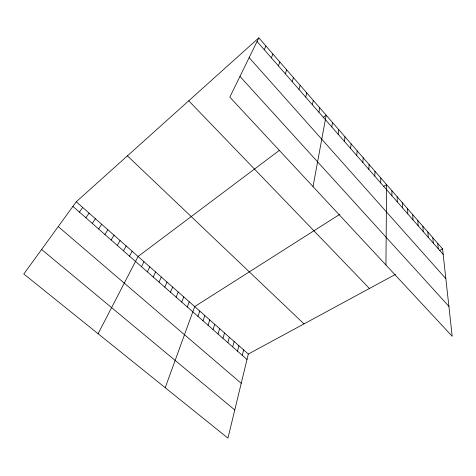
<?xml version="1.0" encoding="UTF-8"?>
<svg xmlns="http://www.w3.org/2000/svg" width="476" height="476" viewBox="0 0 476 476"><rect width="100%" height="100%" fill="white"/><g stroke="black" fill="none" stroke-linecap="round" stroke-linejoin="round"><path stroke-width="0.71" d="M385.941 265.019L386.56 184.575L383.567 186.479M380.693 182.927L380.806 177.965M374.808 176.191L374.987 171.283M368.858 169.385L369.114 164.535M362.843 162.5L363.176 157.711M356.768 155.551L357.173 150.821M350.622 148.518L351.104 143.853M344.416 141.414L344.975 136.808M338.133 134.232L338.781 129.692M331.784 126.967L332.516 122.499M313.024 186.61L326.179 115.222L323.222 117.447M318.878 112.205L319.777 107.868M312.321 104.696L313.303 100.43M395.485 274.384L248.323 354.037L227.95 438.14L23.8 273.986L76.261 201.782L258.831 37.86L442.561 248.9L452.2 336.27L229.825 97.14L258.831 37.86M242.266 355.322L243.635 349.884M305.681 97.104L306.758 92.915M237.488 351.127L238.91 345.707M232.675 346.891L234.15 341.494M227.825 342.631L229.349 337.246M298.976 89.428L300.142 85.311M222.941 338.329L224.517 332.968M218.02 333.997L219.644 328.66M292.187 81.664L293.448 77.624M213.058 329.636L214.735 324.317M208.054 325.239L209.791 319.937M203.014 320.8L204.805 315.528M285.32 73.81L286.683 69.853M197.933 316.338L199.777 311.078M165.22 387.702L194.714 306.598L339.882 214.265M187.3 306.984L189.264 301.778M278.377 65.867L279.84 61.987M181.743 302.093L183.772 296.911M176.138 297.161L178.226 292.008M271.356 57.828L272.915 54.038M170.485 292.193L172.639 287.064M164.779 287.177L166.999 282.078M264.251 49.7L265.911 45.993M159.026 282.113L161.31 277.044M153.224 277.014L155.581 271.969M147.37 271.861L149.791 266.852M141.467 266.667L143.96 261.687M98.086 333.724L138.076 256.481L279.466 150.303M129.502 256.147L132.138 251.227M123.439 250.81L126.146 245.925M117.322 245.432L120.101 240.576M111.146 240.005L114.008 235.186M104.922 234.525L107.856 229.741M98.639 228.998L101.65 224.25M92.296 223.422L95.39 218.71M85.894 217.794L89.071 213.117M79.438 212.112L82.693 207.476M439.312 250.662L442.561 248.9M41.614 249.472L234.775 409.967M58.239 226.594L241.231 383.317M72.917 206.382L247.002 359.493M76.261 201.782L248.323 354.037M127.413 155.854L303.997 323.9M188.734 100.793L369.435 288.48M239.969 76.404L448.898 306.354M249.156 57.626L445.845 278.662M257.064 41.477L443.168 254.398M437.706 243.325L438.259 248.781M432.803 237.697L433.303 243.111M427.859 232.014L428.299 237.387M422.867 226.279L423.253 231.616M417.827 220.489L418.154 225.779M412.734 214.646L413.007 219.894M407.599 208.744L407.813 213.95M402.416 202.788L402.565 207.947M397.18 196.778L397.27 201.889M391.897 190.703L391.921 195.767"/></g></svg>
